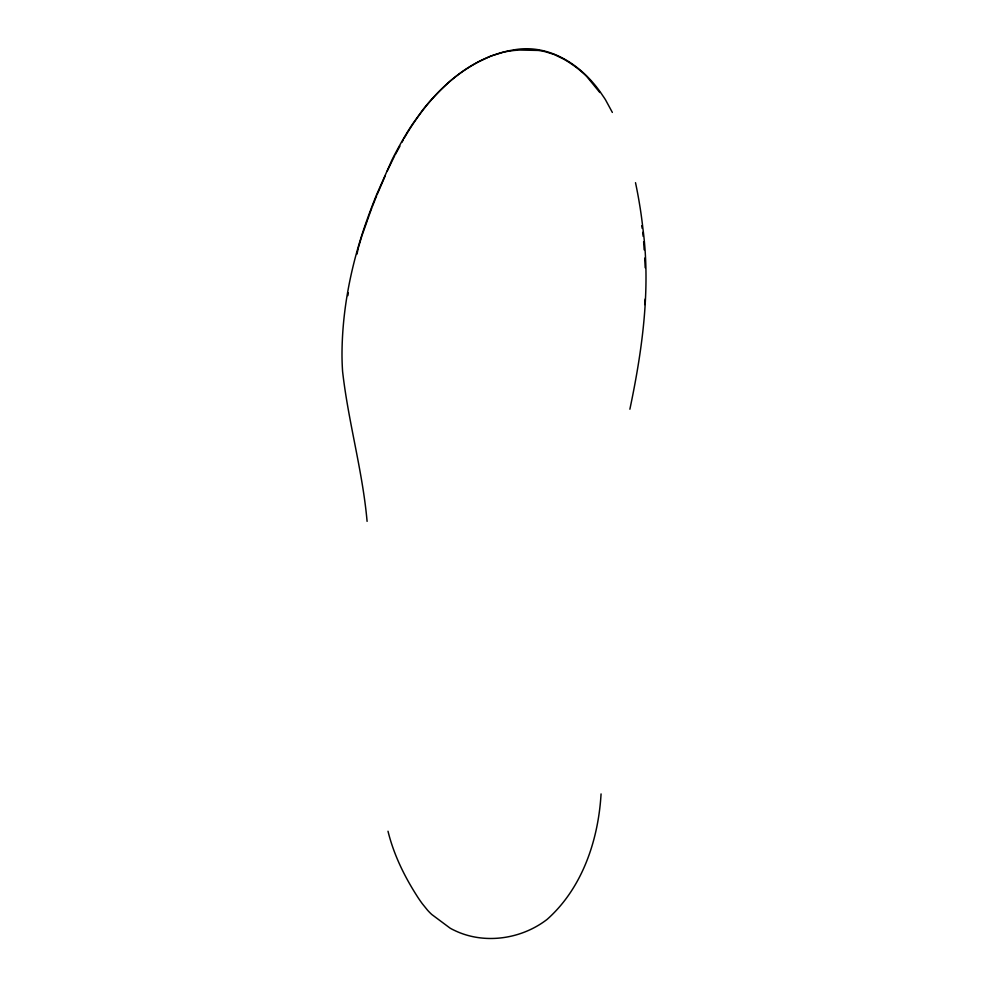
<?xml version="1.0" encoding="UTF-8"?>
<svg xmlns="http://www.w3.org/2000/svg" width="988" height="988" viewBox="0 0 988 988"><rect width="100%" height="100%" fill="white"/><g stroke="black" fill="none" stroke-linecap="round" stroke-linejoin="round"><path stroke-width="1.48" d="M601.062 793.932C598.37 839.998 582.389 888.027 547.167 919.346C521.281 939.366 483.984 944.8 454.233 930.288A45.967 45.954 0 0 1 450.083 928.127L431.781 914.493A61.812 61.812 0 0 1 427.52 910.17L422.382 903.81A136.443 136.344 49.5 0 1 419.381 899.599A115.435 115.398 47.1 0 1 416.491 895.177C403.907 875.393 393.619 854.101 388 831.229M644.707 304.588L645.226 299.018M347.875 295.634L348.332 292.781M629.875 409.23C642.373 349.678 650.969 288.459 642.793 227.66A440.673 440.302 78.9 0 0 640.187 208.11L639.125 201.651A480.983 480.588 79 0 0 635.506 182.681M356.952 254.151L358.125 248.89M358.409 247.58L361.892 235.774M367.585 219.805L368.956 215.866M362.361 234.452L367.128 221.127M369.413 214.544L371.896 207.764M377.243 194.34L385.048 176.222M372.427 206.356L376.7 195.624M387.308 170.887L394.657 155.709M402.005 142.223L403.376 139.617M395.311 154.585L399.942 146.138M404.018 138.493C427.767 97.207 465.101 57.576 514.254 49.808C550.563 43.41 583.673 66.455 602.754 95.675A78.484 78.484 0 0 1 605.533 99.85L612.35 112.422M599.827 92.514L586.921 76.694A71.951 71.951 0 0 0 583.673 73.544L579.586 70.037A123.833 123.784 27 0 0 574.201 65.875L570.039 62.997A105.395 105.284 29.6 0 0 563.703 59.132L554.243 54.525L545.746 51.833A67.851 67.839 5.8 0 0 538.262 50.437L519.861 50.042A194.932 194.821 -1 0 0 513.772 50.499L507.375 51.401A118.782 118.77 49.7 0 0 502.991 52.327L490.69 56.118L478.735 61.75A168.133 168.121 0 0 0 470.029 66.715L467.262 68.444A149.114 149.114 0 0 0 460.21 73.26L458.309 74.656A172.455 172.443 0 0 0 453.665 78.25L452.368 79.299A136.826 136.813 0 0 0 447.638 83.35L440.944 89.686A238.367 238.367 0 0 0 432.299 98.639L428.471 102.937A175.975 175.963 0 0 0 422.543 110.199L412.885 123.611A241.035 241.035 0 0 0 407.217 132.392L403.61 138.431A423.976 423.963 0 0 0 398.127 148.163A323.953 323.953 0 0 0 391.779 160.365L376.527 194.858A668.641 668.58 -49.2 0 0 369.129 214.038C352.444 258.967 342.107 306.626 341.996 354.68A253.706 253.373 59 0 0 342.589 371.426C348.258 421.777 362.584 470.733 367.091 521.368M641.768 225.733L642.175 228.376M642.731 232.341L643.151 236.342M643.633 241.677L644.164 249.828M645.189 267.773L644.719 258.09"/></g></svg>
